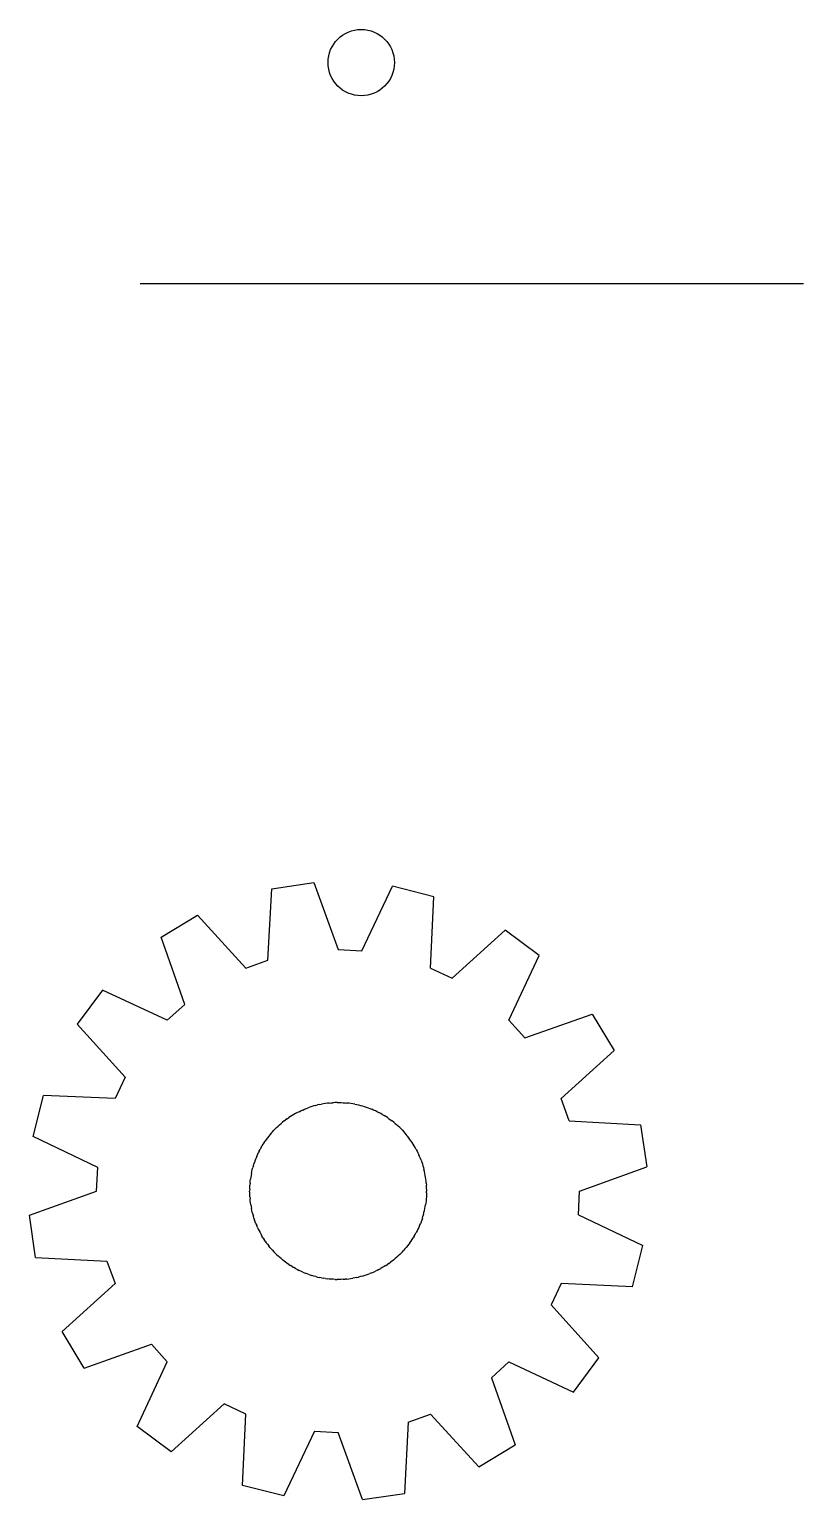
# Model space of a CAD drawing. Header units: millimetres. Extents: x 10 to 80, y 10 to 143.
import ezdxf

# ---------------------------------------------------------------- set-up
doc = ezdxf.new("R2010")
doc.units = ezdxf.units.MM
for name, color, linetype in [('Operation A', 7, 'Continuous'), ('Operation B', 5, 'Continuous'), ('Operation C', 1, 'Continuous')]:
    doc.layers.add(name, color=color, linetype=linetype)

msp = doc.modelspace()

# ---------------------------------------------------------------- linework, layer by layer
at = {"layer": 'Operation A'}
for p, q in [((31.57, 58.81), (31.91, 65.26)), ((31.91, 65.26), (35.72, 65.83)), ((35.72, 65.83), (37.91, 59.75)), ((40.05, 59.65), (42.84, 65.48)), ((46.57, 64.54), (42.84, 65.48)), ((46.27, 58.09), (46.57, 64.54)), ((21.9, 60.88), (25.2, 62.86)), ((25.2, 62.86), (29.56, 58.09)), ((53.01, 61.5), (48.21, 57.17)), ((56.1, 59.21), (53.01, 61.5)), ((24.06, 54.8), (21.9, 60.88)), ((29.56, 58.09), (31.57, 58.81)), ((37.91, 59.75), (40.05, 59.65)), ((53.36, 53.36), (56.1, 59.21)), ((46.27, 58.09), (48.21, 57.17)), ((16.62, 56.1), (14.33, 53.01)), ((22.47, 53.36), (16.62, 56.1)), ((24.06, 54.8), (22.47, 53.36)), ((53.36, 53.36), (54.8, 51.77)), ((54.8, 51.77), (60.88, 53.92)), ((60.88, 53.92), (62.86, 50.63)), ((18.65, 48.21), (14.33, 53.01)), ((62.86, 50.63), (58.09, 46.27)), ((18.65, 48.21), (17.74, 46.27)), ((10.35, 42.84), (11.28, 46.57)), ((17.74, 46.27), (11.28, 46.57)), ((34.71, 45.24), (34.55, 45.17)), ((34.71, 45.24), (34.87, 45.31)), ((34.87, 45.31), (35.04, 45.38)), ((35.04, 45.38), (35.21, 45.44)), ((35.37, 45.5), (35.21, 45.44)), ((35.54, 45.55), (35.37, 45.5)), ((35.71, 45.61), (35.54, 45.55)), ((35.89, 45.65), (35.71, 45.61)), ((35.89, 45.65), (36.06, 45.7)), ((36.23, 45.74), (36.06, 45.7)), ((36.23, 45.74), (36.41, 45.77)), ((36.58, 45.8), (36.41, 45.77)), ((36.76, 45.83), (36.58, 45.8)), ((36.94, 45.85), (36.76, 45.83)), ((37.11, 45.87), (36.94, 45.85)), ((37.11, 45.87), (37.29, 45.89)), ((37.29, 45.89), (37.47, 45.9)), ((37.65, 45.91), (37.47, 45.9)), ((37.82, 45.91), (37.65, 45.91)), ((37.82, 45.91), (38, 45.91)), ((38, 45.91), (38.18, 45.91)), ((38.18, 45.91), (38.36, 45.9)), ((38.36, 45.9), (38.54, 45.89)), ((38.54, 45.89), (38.71, 45.87)), ((38.89, 45.85), (38.71, 45.87)), ((39.07, 45.83), (38.89, 45.85)), ((39.24, 45.8), (39.07, 45.83)), ((39.42, 45.77), (39.24, 45.8)), ((39.42, 45.77), (39.59, 45.74)), ((39.59, 45.74), (39.77, 45.7)), ((39.77, 45.7), (39.94, 45.65)), ((39.94, 45.65), (40.11, 45.61)), ((40.11, 45.61), (40.28, 45.55)), ((40.28, 45.55), (40.45, 45.5)), ((40.45, 45.5), (40.62, 45.44)), ((40.62, 45.44), (40.79, 45.38)), ((40.79, 45.38), (40.95, 45.31)), ((41.12, 45.24), (40.95, 45.31)), ((41.28, 45.17), (41.12, 45.24)), ((58.81, 44.25), (58.09, 46.27)), ((32.48, 43.79), (32.61, 43.91)), ((32.61, 43.91), (32.75, 44.02)), ((32.75, 44.02), (32.89, 44.14)), ((33.03, 44.25), (32.89, 44.14)), ((33.03, 44.25), (33.17, 44.35)), ((33.31, 44.46), (33.17, 44.35)), ((33.31, 44.46), (33.46, 44.56)), ((33.61, 44.66), (33.46, 44.56)), ((33.76, 44.75), (33.61, 44.66)), ((33.91, 44.84), (33.76, 44.75)), ((34.07, 44.93), (33.91, 44.84)), ((34.23, 45.01), (34.07, 44.93)), ((34.39, 45.09), (34.23, 45.01)), ((34.39, 45.09), (34.55, 45.17)), ((41.44, 45.09), (41.28, 45.17)), ((41.44, 45.09), (41.6, 45.01)), ((41.76, 44.93), (41.6, 45.01)), ((41.91, 44.84), (41.76, 44.93)), ((41.91, 44.84), (42.07, 44.75)), ((42.22, 44.66), (42.07, 44.75)), ((42.37, 44.56), (42.22, 44.66)), ((42.51, 44.46), (42.37, 44.56)), ((42.51, 44.46), (42.66, 44.35)), ((42.66, 44.35), (42.8, 44.25)), ((42.94, 44.14), (42.8, 44.25)), ((42.94, 44.14), (43.08, 44.02)), ((43.08, 44.02), (43.21, 43.91)), ((43.35, 43.79), (43.21, 43.91)), ((58.81, 44.25), (65.26, 43.91)), ((65.26, 43.91), (65.83, 40.11)), ((16.18, 40.05), (10.35, 42.84)), ((31.42, 42.59), (31.32, 42.44)), ((31.53, 42.73), (31.42, 42.59)), ((31.64, 42.87), (31.53, 42.73)), ((31.75, 43.01), (31.64, 42.87)), ((31.86, 43.15), (31.75, 43.01)), ((31.98, 43.28), (31.86, 43.15)), ((31.98, 43.28), (32.1, 43.41)), ((32.1, 43.41), (32.23, 43.54)), ((32.23, 43.54), (32.35, 43.66)), ((32.35, 43.66), (32.48, 43.79)), ((43.48, 43.66), (43.35, 43.79)), ((43.6, 43.54), (43.48, 43.66)), ((43.73, 43.41), (43.6, 43.54)), ((43.73, 43.41), (43.85, 43.28)), ((43.85, 43.28), (43.96, 43.15)), ((43.96, 43.15), (44.08, 43.01)), ((44.08, 43.01), (44.19, 42.87)), ((44.3, 42.73), (44.19, 42.87)), ((44.41, 42.59), (44.3, 42.73)), ((44.51, 42.44), (44.41, 42.59)), ((30.62, 41.2), (30.69, 41.36)), ((30.77, 41.52), (30.69, 41.36)), ((30.77, 41.52), (30.86, 41.68)), ((30.94, 41.84), (30.86, 41.68)), ((30.94, 41.84), (31.03, 41.99)), ((31.12, 42.14), (31.03, 41.99)), ((31.22, 42.29), (31.12, 42.14)), ((31.22, 42.29), (31.32, 42.44)), ((44.61, 42.29), (44.51, 42.44)), ((44.7, 42.14), (44.61, 42.29)), ((44.8, 41.99), (44.7, 42.14)), ((44.89, 41.84), (44.8, 41.99)), ((44.97, 41.68), (44.89, 41.84)), ((44.97, 41.68), (45.05, 41.52)), ((45.05, 41.52), (45.13, 41.36)), ((45.13, 41.36), (45.21, 41.2)), ((16.07, 37.91), (16.18, 40.05)), ((30.15, 39.85), (30.2, 40.03)), ((30.25, 40.2), (30.2, 40.03)), ((30.25, 40.2), (30.3, 40.37)), ((30.36, 40.54), (30.3, 40.37)), ((30.42, 40.71), (30.36, 40.54)), ((30.48, 40.87), (30.42, 40.71)), ((30.55, 41.04), (30.48, 40.87)), ((30.55, 41.04), (30.62, 41.2)), ((45.28, 41.04), (45.21, 41.2)), ((45.35, 40.87), (45.28, 41.04)), ((45.41, 40.71), (45.35, 40.87)), ((45.41, 40.71), (45.47, 40.54)), ((45.47, 40.54), (45.53, 40.37)), ((45.53, 40.37), (45.58, 40.2)), ((45.58, 40.2), (45.63, 40.03)), ((45.63, 40.03), (45.67, 39.85)), ((59.75, 37.91), (65.83, 40.11)), ((29.95, 38.63), (29.93, 38.45)), ((29.95, 38.63), (29.96, 38.8)), ((29.96, 38.8), (29.99, 38.98)), ((30.01, 39.16), (29.99, 38.98)), ((30.04, 39.33), (30.01, 39.16)), ((30.07, 39.51), (30.04, 39.33)), ((30.07, 39.51), (30.11, 39.68)), ((30.11, 39.68), (30.15, 39.85)), ((45.72, 39.68), (45.67, 39.85)), ((45.75, 39.51), (45.72, 39.68)), ((45.79, 39.33), (45.75, 39.51)), ((45.82, 39.16), (45.79, 39.33)), ((45.84, 38.98), (45.82, 39.16)), ((45.86, 38.8), (45.84, 38.98)), ((45.88, 38.63), (45.86, 38.8)), ((45.88, 38.63), (45.9, 38.45)), ((10, 35.72), (16.07, 37.91)), ((29.92, 38.09), (29.91, 37.91)), ((29.92, 37.74), (29.91, 37.91)), ((29.92, 38.27), (29.93, 38.45)), ((29.92, 38.09), (29.92, 38.27)), ((29.92, 37.56), (29.92, 37.74)), ((29.93, 37.38), (29.92, 37.56)), ((29.93, 37.38), (29.95, 37.2)), ((45.9, 37.38), (45.88, 37.2)), ((45.91, 38.27), (45.9, 38.45)), ((45.91, 37.56), (45.9, 37.38)), ((45.91, 38.09), (45.91, 38.27)), ((45.91, 38.09), (45.91, 37.91)), ((45.91, 37.74), (45.91, 37.91)), ((45.91, 37.74), (45.91, 37.56)), ((59.65, 35.77), (59.75, 37.91)), ((29.96, 37.02), (29.95, 37.2)), ((29.99, 36.85), (29.96, 37.02)), ((30.01, 36.67), (29.99, 36.85)), ((30.01, 36.67), (30.04, 36.5)), ((30.04, 36.5), (30.07, 36.32)), ((30.11, 36.15), (30.07, 36.32)), ((30.15, 35.97), (30.11, 36.15)), ((30.15, 35.97), (30.2, 35.8)), ((45.63, 35.8), (45.67, 35.97)), ((45.67, 35.97), (45.72, 36.15)), ((45.72, 36.15), (45.75, 36.32)), ((45.75, 36.32), (45.79, 36.5)), ((45.79, 36.5), (45.82, 36.67)), ((45.84, 36.85), (45.82, 36.67)), ((45.86, 37.02), (45.84, 36.85)), ((45.88, 37.2), (45.86, 37.02)), ((10.56, 31.91), (10, 35.72)), ((30.2, 35.8), (30.25, 35.63)), ((30.3, 35.46), (30.25, 35.63)), ((30.3, 35.46), (30.36, 35.29)), ((30.42, 35.12), (30.36, 35.29)), ((30.48, 34.96), (30.42, 35.12)), ((30.48, 34.96), (30.55, 34.79)), ((30.62, 34.63), (30.55, 34.79)), ((30.62, 34.63), (30.69, 34.47)), ((45.21, 34.63), (45.13, 34.47)), ((45.28, 34.79), (45.21, 34.63)), ((45.28, 34.79), (45.35, 34.96)), ((45.41, 35.12), (45.35, 34.96)), ((45.47, 35.29), (45.41, 35.12)), ((45.53, 35.46), (45.47, 35.29)), ((45.53, 35.46), (45.58, 35.63)), ((45.63, 35.8), (45.58, 35.63)), ((59.65, 35.77), (65.48, 32.99)), ((30.69, 34.47), (30.77, 34.31)), ((30.77, 34.31), (30.86, 34.15)), ((30.86, 34.15), (30.94, 33.99)), ((30.94, 33.99), (31.03, 33.84)), ((31.12, 33.68), (31.03, 33.84)), ((31.12, 33.68), (31.22, 33.53)), ((31.32, 33.39), (31.22, 33.53)), ((31.32, 33.39), (31.42, 33.24)), ((44.41, 33.24), (44.51, 33.39)), ((44.51, 33.39), (44.61, 33.53)), ((44.61, 33.53), (44.7, 33.68)), ((44.8, 33.84), (44.7, 33.68)), ((44.8, 33.84), (44.89, 33.99)), ((44.89, 33.99), (44.97, 34.15)), ((45.05, 34.31), (44.97, 34.15)), ((45.13, 34.47), (45.05, 34.31)), ((31.42, 33.24), (31.53, 33.1)), ((31.53, 33.1), (31.64, 32.96)), ((31.75, 32.82), (31.64, 32.96)), ((31.86, 32.68), (31.75, 32.82)), ((31.98, 32.55), (31.86, 32.68)), ((31.98, 32.55), (32.1, 32.42)), ((32.23, 32.29), (32.1, 32.42)), ((32.35, 32.16), (32.23, 32.29)), ((32.35, 32.16), (32.48, 32.04)), ((32.61, 31.92), (32.48, 32.04)), ((32.75, 31.8), (32.61, 31.92)), ((43.21, 31.92), (43.08, 31.8)), ((43.21, 31.92), (43.35, 32.04)), ((43.48, 32.16), (43.35, 32.04)), ((43.6, 32.29), (43.48, 32.16)), ((43.73, 32.42), (43.6, 32.29)), ((43.73, 32.42), (43.85, 32.55)), ((43.96, 32.68), (43.85, 32.55)), ((44.08, 32.82), (43.96, 32.68)), ((44.19, 32.96), (44.08, 32.82)), ((44.3, 33.1), (44.19, 32.96)), ((44.41, 33.24), (44.3, 33.1)), ((64.54, 29.26), (65.48, 32.99)), ((10.56, 31.91), (17.01, 31.57)), ((17.01, 31.57), (17.74, 29.56)), ((32.75, 31.8), (32.89, 31.69)), ((33.03, 31.58), (32.89, 31.69)), ((33.17, 31.47), (33.03, 31.58)), ((33.31, 31.37), (33.17, 31.47)), ((33.46, 31.27), (33.31, 31.37)), ((33.46, 31.27), (33.61, 31.17)), ((33.76, 31.08), (33.61, 31.17)), ((33.76, 31.08), (33.91, 30.99)), ((34.07, 30.9), (33.91, 30.99)), ((34.07, 30.9), (34.23, 30.81)), ((34.23, 30.81), (34.39, 30.73)), ((34.55, 30.66), (34.39, 30.73)), ((34.71, 30.58), (34.55, 30.66)), ((41.12, 30.58), (41.28, 30.66)), ((41.44, 30.73), (41.28, 30.66)), ((41.6, 30.81), (41.44, 30.73)), ((41.6, 30.81), (41.76, 30.9)), ((41.91, 30.99), (41.76, 30.9)), ((42.07, 31.08), (41.91, 30.99)), ((42.22, 31.17), (42.07, 31.08)), ((42.22, 31.17), (42.37, 31.27)), ((42.51, 31.37), (42.37, 31.27)), ((42.51, 31.37), (42.66, 31.47)), ((42.8, 31.58), (42.66, 31.47)), ((42.94, 31.69), (42.8, 31.58)), ((43.08, 31.8), (42.94, 31.69)), ((12.97, 25.2), (17.74, 29.56)), ((34.71, 30.58), (34.87, 30.51)), ((34.87, 30.51), (35.04, 30.45)), ((35.21, 30.39), (35.04, 30.45)), ((35.21, 30.39), (35.37, 30.33)), ((35.37, 30.33), (35.54, 30.27)), ((35.71, 30.22), (35.54, 30.27)), ((35.89, 30.17), (35.71, 30.22)), ((35.89, 30.17), (36.06, 30.13)), ((36.06, 30.13), (36.23, 30.09)), ((36.41, 30.06), (36.23, 30.09)), ((36.41, 30.06), (36.58, 30.03)), ((36.76, 30), (36.58, 30.03)), ((36.76, 30), (36.94, 29.97)), ((37.11, 29.95), (36.94, 29.97)), ((37.29, 29.94), (37.11, 29.95)), ((37.47, 29.93), (37.29, 29.94)), ((37.65, 29.92), (37.47, 29.93)), ((37.65, 29.92), (37.82, 29.91)), ((38, 29.91), (37.82, 29.91)), ((38.18, 29.92), (38, 29.91)), ((38.36, 29.93), (38.18, 29.92)), ((38.36, 29.93), (38.54, 29.94)), ((38.71, 29.95), (38.54, 29.94)), ((38.71, 29.95), (38.89, 29.97)), ((38.89, 29.97), (39.07, 30)), ((39.07, 30), (39.24, 30.03)), ((39.42, 30.06), (39.24, 30.03)), ((39.59, 30.09), (39.42, 30.06)), ((39.59, 30.09), (39.77, 30.13)), ((39.94, 30.17), (39.77, 30.13)), ((40.11, 30.22), (39.94, 30.17)), ((40.11, 30.22), (40.28, 30.27)), ((40.28, 30.27), (40.45, 30.33)), ((40.45, 30.33), (40.62, 30.39)), ((40.62, 30.39), (40.79, 30.45)), ((40.95, 30.51), (40.79, 30.45)), ((40.95, 30.51), (41.12, 30.58)), ((58.09, 29.56), (57.17, 27.62)), ((64.54, 29.26), (58.09, 29.56)), ((57.17, 27.62), (61.5, 22.82)), ((14.94, 21.9), (12.97, 25.2)), ((14.94, 21.9), (21.03, 24.06)), ((22.47, 22.47), (21.03, 24.06)), ((59.21, 19.73), (61.5, 22.82)), ((19.73, 16.62), (22.47, 22.47)), ((51.77, 21.03), (53.36, 22.47)), ((53.36, 22.47), (59.21, 19.73)), ((51.77, 21.03), (53.92, 14.94)), ((27.62, 18.65), (22.82, 14.33)), ((29.56, 17.74), (27.62, 18.65)), ((29.26, 11.28), (29.56, 17.74)), ((44.25, 17.01), (46.27, 17.74)), ((46.27, 17.74), (50.63, 12.97)), ((22.82, 14.33), (19.73, 16.62)), ((35.77, 16.18), (32.99, 10.35)), ((35.77, 16.18), (37.91, 16.07)), ((40.11, 10), (37.91, 16.07)), ((44.25, 17.01), (43.91, 10.56)), ((50.63, 12.97), (53.92, 14.94)), ((32.99, 10.35), (29.26, 11.28)), ((40.11, 10), (43.91, 10.56))]:
    msp.add_line(p, q, dxfattribs=at)
at = {"layer": 'Operation B'}
msp.add_line((20, 120), (80, 120), dxfattribs=at)
at = {"layer": 'Operation C'}
msp.add_circle((40, 140), 3, dxfattribs=at)

doc.saveas('drawing.dxf')
